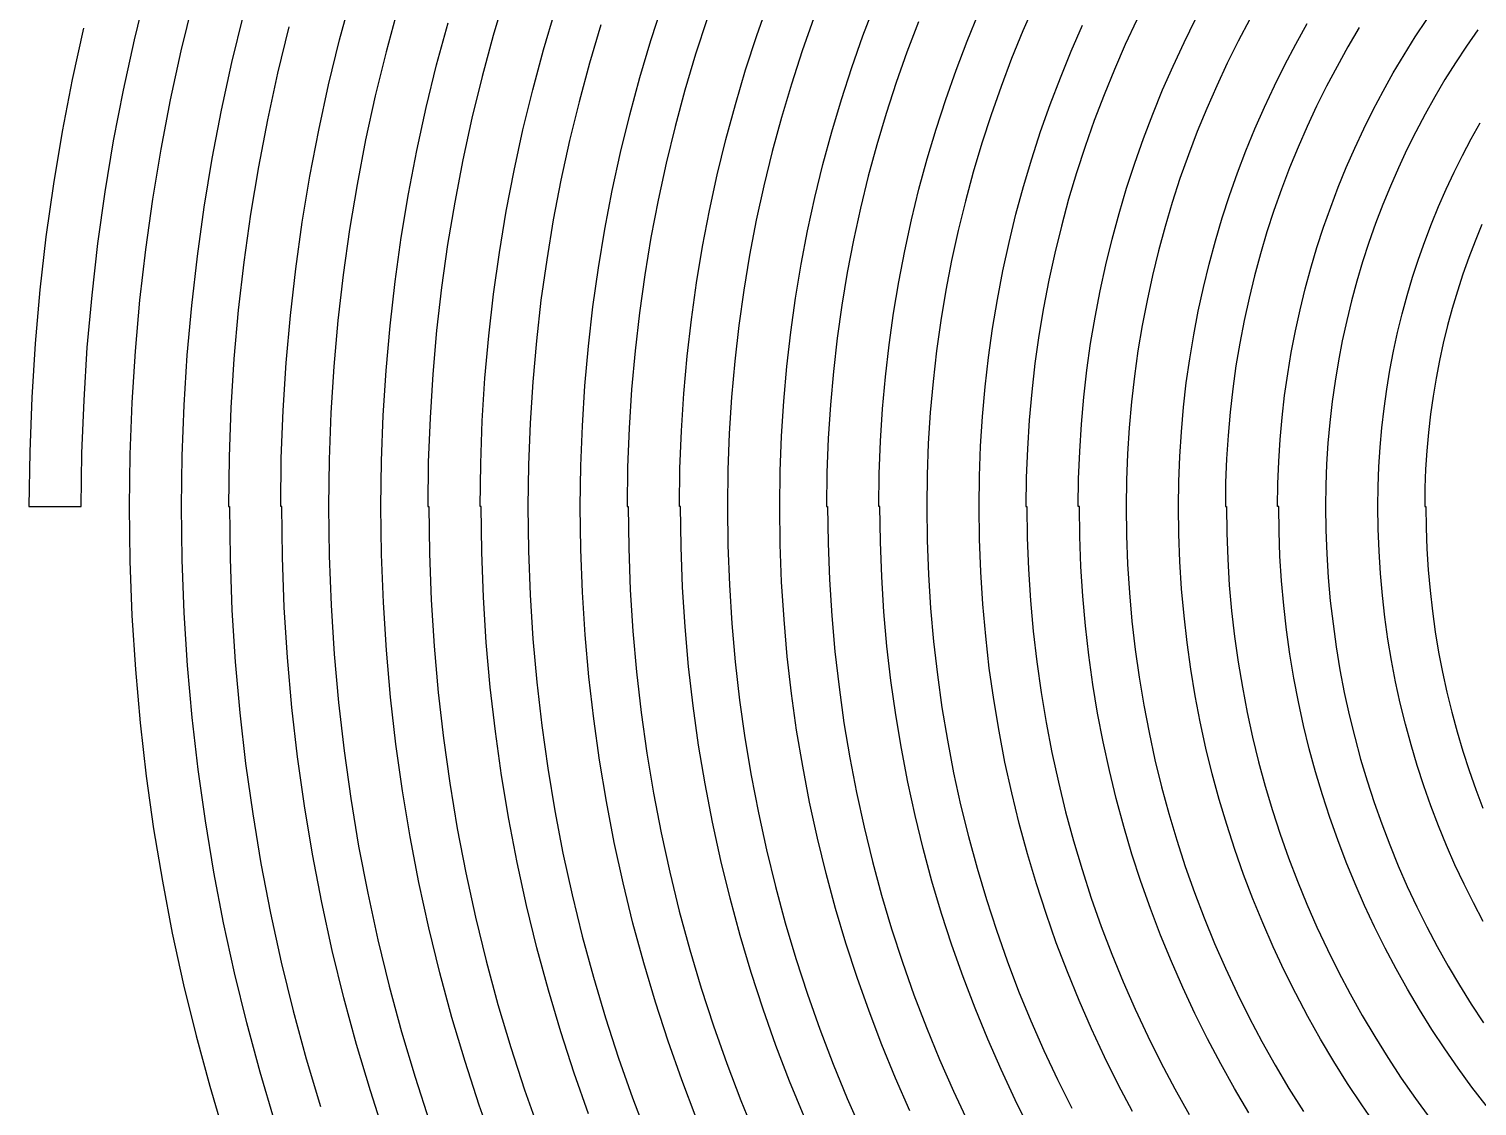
# Model space of a CAD drawing. Extents: x 0 to 82.9, y 0 to 81.
# Drawn here: x 0 to 27.66, y 29.05 to 49.62 of the extents above; entities that cross this region are included whole.
import ezdxf

# ---------------------------------------------------------------- set-up
doc = ezdxf.new("R2010")
doc.units = 0
doc.layers.get('0').update_dxf_attribs({"linetype": 'CONTINUOUS'})

msp = doc.modelspace()

# ---------------------------------------------------------------- linework, layer by layer
at = {"color": 0}
for p, q in [((2.01331, 49.4097), (2.24482, 50.3604)), ((3.1309, 50.1315), (2.90353, 49.203)), ((5.93383, 49.4097), (6.16398, 50.2599)), ((9.09782, 50.268), (8.86629, 49.4923)), ((11.8801, 49.4012), (12.1088, 50.1015)), ((13.903, 49.4951), (14.1318, 50.1428)), ((15.9301, 49.4852), (16.1575, 50.0821)), ((19.214, 50.1015), (18.9866, 49.5804)), ((3.8778, 48.9783), (4.09967, 49.8821)), ((7.04455, 50.0105), (6.8199, 49.1808)), ((9.82818, 49.2181), (10.0528, 49.9703)), ((12.955, 49.8147), (12.7345, 49.1352)), ((14.9903, 49.8285), (14.7684, 49.2016)), ((17.92, 49.3889), (18.1433, 49.936)), ((21.1625, 49.7939), (20.9407, 49.3226)), ((22.0638, 49.3614), (22.2843, 49.8052)), ((23.3192, 49.808), (23.0987, 49.3889)), ((26.4776, 49.4661), (26.6981, 49.8023)), ((1.03904, 49.6355), (0.82407, 48.6516)), ((4.96644, 49.6591), (4.75008, 48.7758)), ((7.78729, 48.9313), (8.0064, 49.736)), ((10.9251, 49.699), (10.7074, 48.9687)), ((16.9898, 49.7554), (16.7694, 49.1779)), ((18.9866, 49.5804), (18.7702, 49.0541)), ((19.9071, 49.1917), (20.1263, 49.6895)), ((24.1984, 49.331), (24.4174, 49.7223)), ((25.411, 49.6439), (25.1933, 49.2774)), ((27.6724, 49.6023), (27.4574, 49.2912)), ((1.80385, 48.4505), (2.01331, 49.4097)), ((5.72438, 48.551), (5.93383, 49.4097)), ((8.86629, 49.4923), (8.65406, 48.708)), ((11.6692, 48.6943), (11.8801, 49.4012)), ((13.6894, 48.8389), (13.903, 49.4951)), ((15.7165, 48.8816), (15.9301, 49.4852)), ((17.7092, 48.835), (17.92, 49.3889)), ((20.9407, 49.3226), (20.7326, 48.8446)), ((21.8529, 48.9109), (22.0638, 49.3614)), ((23.0987, 49.3889), (22.8878, 48.9645)), ((23.9889, 48.9342), (24.1984, 49.331)), ((25.1933, 49.2774), (24.9852, 48.9052)), ((26.2654, 49.1257), (26.4776, 49.4661)), ((27.4574, 49.2912), (27.248, 48.974)), ((2.90353, 49.203), (2.69958, 48.2671)), ((3.67937, 48.066), (3.8778, 48.9783)), ((6.8199, 49.1808), (6.61458, 48.3443)), ((9.62283, 48.4586), (9.82818, 49.2181)), ((10.7074, 48.9687), (10.5076, 48.23)), ((12.7345, 49.1352), (12.5305, 48.4505)), ((14.7684, 49.2016), (14.5631, 48.5676)), ((16.7694, 49.1779), (16.564, 48.5951)), ((18.7702, 49.0541), (18.5677, 48.5207)), ((19.7005, 48.6876), (19.9071, 49.1917)), ((22.8878, 48.9645), (22.6866, 48.5345)), ((26.0601, 48.7796), (26.2654, 49.1257)), ((27.248, 48.974), (27.0468, 48.653)), ((4.75008, 48.7758), (4.55581, 47.8854)), ((7.58885, 48.1182), (7.78729, 48.9313)), ((8.65406, 48.708), (8.45979, 47.9171)), ((11.4763, 47.9806), (11.6692, 48.6943)), ((13.4924, 48.176), (13.6894, 48.8389)), ((15.5181, 48.2713), (15.7165, 48.8816)), ((17.5107, 48.2741), (17.7092, 48.835)), ((19.5061, 48.1774), (19.7005, 48.6876)), ((20.7326, 48.8446), (20.5341, 48.3595)), ((21.6531, 48.4547), (21.8529, 48.9109)), ((23.7891, 48.5316), (23.9889, 48.9342)), ((24.9852, 48.9052), (24.7854, 48.5278)), ((25.8644, 48.4283), (26.0601, 48.7796)), ((0.82407, 48.6516), (0.6339, 47.6596)), ((1.61782, 47.4832), (1.80385, 48.4505)), ((5.53558, 47.6843), (5.72438, 48.551)), ((9.43543, 47.6913), (9.62283, 48.4586)), ((12.5305, 48.4505), (12.3431, 47.7573)), ((14.5631, 48.5676), (14.3716, 47.9266)), ((16.564, 48.5951), (16.3725, 48.0053)), ((18.5677, 48.5207), (18.3775, 47.982)), ((21.4643, 47.9929), (21.6531, 48.4547)), ((22.6866, 48.5345), (22.4951, 48.0991)), ((23.5975, 48.1238), (23.7891, 48.5316)), ((24.7854, 48.5278), (24.5952, 48.1446)), ((25.6756, 48.073), (25.8644, 48.4283)), ((27.0468, 48.653), (26.8538, 48.3249)), ((2.69958, 48.2671), (2.51768, 47.322)), ((6.61458, 48.3443), (6.42994, 47.4998)), ((10.5076, 48.23), (10.3256, 47.4857)), ((13.3105, 47.5079), (13.4924, 48.176)), ((15.3334, 47.6539), (15.5181, 48.2713)), ((17.3261, 47.7075), (17.5107, 48.2741)), ((19.3242, 47.661), (19.5061, 48.1774)), ((20.5341, 48.3595), (20.3467, 47.8702)), ((24.5952, 48.1446), (24.4133, 47.7559)), ((26.8538, 48.3249), (26.6678, 47.9929)), ((3.50159, 47.1456), (3.67937, 48.066)), ((4.55581, 47.8854), (4.38217, 46.9868)), ((7.40971, 47.2983), (7.58885, 48.1182)), ((8.45979, 47.9171), (8.28615, 47.1191)), ((11.2999, 47.2599), (11.4763, 47.9806)), ((14.3716, 47.9266), (14.1966, 47.2793)), ((16.3725, 48.0053), (16.1947, 47.4087)), ((18.3775, 47.982), (18.1997, 47.4363)), ((20.3467, 47.8702), (20.1717, 47.3742)), ((21.2865, 47.5259), (21.4643, 47.9929)), ((22.4951, 48.0991), (22.3146, 47.6582)), ((23.417, 47.7104), (23.5975, 48.1238)), ((25.4964, 47.7118), (25.6756, 48.073)), ((26.6678, 47.9929), (26.49, 47.6567)), ((0.6339, 47.6596), (0.46715, 46.6591)), ((5.36744, 46.8094), (5.53558, 47.6843)), ((9.26592, 46.9166), (9.43543, 47.6913)), ((12.3431, 47.7573), (12.1722, 47.0588)), ((15.1639, 47.0295), (15.3334, 47.6539)), ((17.1566, 47.1357), (17.3261, 47.7075)), ((19.1547, 47.1399), (19.3242, 47.661)), ((22.3146, 47.6582), (22.1451, 47.213)), ((23.2461, 47.293), (23.417, 47.7104)), ((24.4133, 47.7559), (24.2411, 47.3632)), ((25.3242, 47.3452), (25.4964, 47.7118)), ((26.49, 47.6567), (26.3192, 47.3149)), ((27.547, 47.5174), (27.7206, 47.8289)), ((1.45521, 46.5074), (1.61782, 47.4832)), ((2.51768, 47.322), (2.3592, 46.3684)), ((6.42994, 47.4998), (6.26731, 46.6478)), ((7.25124, 46.4714), (7.40971, 47.2983)), ((10.3256, 47.4857), (10.1617, 46.7335)), ((13.1451, 46.8327), (13.3105, 47.5079)), ((16.1947, 47.4087), (16.0307, 46.8066)), ((18.1997, 47.4363), (18.0358, 46.8849)), ((20.1717, 47.3742), (20.0091, 46.8739)), ((21.1198, 47.0546), (21.2865, 47.5259)), ((24.2411, 47.3632), (24.0785, 46.965)), ((25.1616, 46.9731), (25.3242, 47.3452)), ((26.3192, 47.3149), (26.1579, 46.9692)), ((27.3802, 47.202), (27.547, 47.5174)), ((3.34725, 46.2167), (3.50159, 47.1456)), ((8.28615, 47.1191), (8.13181, 46.313)), ((11.1414, 46.5321), (11.2999, 47.2599)), ((12.1722, 47.0588), (12.0179, 46.3518)), ((14.1966, 47.2793), (14.0367, 46.6259)), ((15.011, 46.3998), (15.1639, 47.0295)), ((16.9995, 46.5571), (17.1566, 47.1357)), ((18.9976, 46.6122), (19.1547, 47.1399)), ((20.9641, 46.5762), (21.1198, 47.0546)), ((22.1451, 47.213), (21.9852, 46.761)), ((23.0835, 46.8683), (23.2461, 47.293)), ((27.2204, 46.8824), (27.3802, 47.202)), ((4.38217, 46.9868), (4.23196, 46.0802)), ((5.22002, 45.9285), (5.36744, 46.8094)), ((9.11571, 46.1366), (9.26592, 46.9166)), ((12.9977, 46.1504), (13.1451, 46.8327)), ((16.0307, 46.8066), (15.8819, 46.1987)), ((18.0358, 46.8849), (17.8856, 46.3296)), ((20.0091, 46.8739), (19.8589, 46.367)), ((21.9852, 46.761), (21.8378, 46.3049)), ((22.9333, 46.4414), (23.0835, 46.8683)), ((24.0785, 46.965), (23.9241, 46.561)), ((25.0086, 46.5984), (25.1616, 46.9731)), ((26.1579, 46.9692), (26.0049, 46.6178)), ((27.0688, 46.5586), (27.2204, 46.8824)), ((0.46715, 46.6591), (0.32522, 45.6501)), ((1.31741, 45.5235), (1.45521, 46.5074)), ((6.26731, 46.6478), (6.12401, 45.7895)), ((7.11207, 45.6364), (7.25124, 46.4714)), ((10.1617, 46.7335), (10.0156, 45.974)), ((10.9995, 45.7976), (11.1414, 46.5321)), ((14.0367, 46.6259), (13.892, 45.9673)), ((16.8561, 45.9726), (16.9995, 46.5571)), ((18.8529, 46.0788), (18.9976, 46.6122)), ((20.8208, 46.0939), (20.9641, 46.5762)), ((23.9241, 46.561), (23.7808, 46.1546)), ((24.864, 46.2181), (25.0086, 46.5984)), ((26.0049, 46.6178), (25.8589, 46.2636)), ((26.9255, 46.2305), (27.0688, 46.5586)), ((2.3592, 46.3684), (2.22415, 45.4078)), ((3.21634, 45.2808), (3.34725, 46.2167)), ((8.13181, 46.313), (7.99677, 45.5013)), ((12.0179, 46.3518), (11.8801, 45.6392)), ((14.8718, 45.7659), (15.011, 46.3998)), ((15.8819, 46.1987), (15.7482, 45.5856)), ((17.8856, 46.3296), (17.7478, 45.7673)), ((19.8589, 46.367), (19.7197, 45.8555)), ((21.8378, 46.3049), (21.7, 45.8445)), ((22.7914, 46.0086), (22.9333, 46.4414)), ((24.7275, 45.8336), (24.864, 46.2181)), ((25.8589, 46.2636), (25.7225, 45.9038)), ((26.7891, 45.8971), (26.9255, 46.2305)), ((4.23196, 46.0802), (4.10379, 45.1665)), ((5.09598, 45.0398), (5.22002, 45.9285)), ((8.98483, 45.3485), (9.11571, 46.1366)), ((10.0156, 45.974), (9.88878, 45.2092)), ((12.8654, 45.4628), (12.9977, 46.1504)), ((13.892, 45.9673), (13.7652, 45.3016)), ((16.728, 45.3842), (16.8561, 45.9726)), ((18.722, 45.5415), (18.8529, 46.0788)), ((20.6885, 45.6061), (20.8208, 46.0939)), ((22.6618, 45.5704), (22.7914, 46.0086)), ((23.7808, 46.1546), (23.6471, 45.7426)), ((0.32522, 45.6501), (0.20946, 44.6345)), ((6.12401, 45.7895), (6.00273, 44.9227)), ((10.8768, 45.0578), (10.9995, 45.7976)), ((11.8801, 45.6392), (11.7615, 44.9213)), ((14.7491, 45.1238), (14.8718, 45.7659)), ((17.7478, 45.7673), (17.6237, 45.1997)), ((19.7197, 45.8555), (19.593, 45.3401)), ((21.7, 45.8445), (21.5732, 45.3789)), ((23.6471, 45.7426), (23.5217, 45.3249)), ((24.6007, 45.4448), (24.7275, 45.8336)), ((25.7225, 45.9038), (25.5943, 45.5415)), ((26.6609, 45.5605), (26.7891, 45.8971)), ((27.7496, 45.8819), (27.6214, 45.569)), ((1.2044, 44.5326), (1.31741, 45.5235)), ((2.22415, 45.4078), (2.11391, 44.4391)), ((6.99491, 44.7957), (7.11207, 45.6364)), ((7.99677, 45.5013), (7.8824, 44.6814)), ((12.7496, 44.7696), (12.8654, 45.4628)), ((15.7482, 45.5856), (15.6297, 44.9668)), ((16.6136, 44.7904), (16.728, 45.3842)), ((18.6035, 44.9986), (18.722, 45.5415)), ((20.5672, 45.1143), (20.6885, 45.6061)), ((21.5732, 45.3789), (21.4588, 44.909)), ((22.5419, 45.128), (22.6618, 45.5704)), ((24.4836, 45.0522), (24.6007, 45.4448)), ((25.5943, 45.5415), (25.4744, 45.1735)), ((26.541, 45.2205), (26.6609, 45.5605)), ((27.6214, 45.569), (27.5015, 45.2533)), ((3.10885, 44.3371), (3.21634, 45.2808)), ((4.10379, 45.1665), (3.99905, 44.2461)), ((8.87317, 44.5548), (8.98483, 45.3485)), ((9.88878, 45.2092), (9.77995, 44.4391)), ((13.7652, 45.3016), (13.6536, 44.6306)), ((14.6417, 44.4775), (14.7491, 45.1238)), ((17.6237, 45.1997), (17.5135, 44.6278)), ((19.593, 45.3401), (19.48, 44.8194)), ((20.4597, 44.6183), (20.5672, 45.1143)), ((22.4331, 44.6814), (22.5419, 45.128)), ((23.5217, 45.3249), (23.4074, 44.9047)), ((25.4744, 45.1735), (25.3642, 44.8014)), ((26.4294, 44.8772), (26.541, 45.2205)), ((27.5015, 45.2533), (27.3885, 44.9337)), ((4.99262, 44.1441), (5.09598, 45.0398)), ((6.00273, 44.9227), (5.90215, 44.0503)), ((10.7721, 44.3107), (10.8768, 45.0578)), ((11.7615, 44.9213), (11.6596, 44.1978)), ((15.6297, 44.9668), (15.5263, 44.3424)), ((18.4974, 44.4514), (18.6035, 44.9986)), ((19.48, 44.8194), (19.378, 44.293)), ((21.4588, 44.909), (21.3555, 44.4334)), ((23.4074, 44.9047), (23.304, 44.4803)), ((24.3761, 44.6553), (24.4836, 45.0522)), ((26.3247, 44.5287), (26.4294, 44.8772)), ((27.3885, 44.9337), (27.2838, 44.6098)), ((0.20946, 44.6345), (0.11851, 43.6107)), ((1.11483, 43.5349), (1.2044, 44.5326)), ((6.89709, 43.9484), (6.99491, 44.7957)), ((7.8824, 44.6814), (7.78729, 43.8573)), ((8.78223, 43.7554), (8.87317, 44.5548)), ((12.6518, 44.0711), (12.7496, 44.7696)), ((13.6536, 44.6306), (13.5585, 43.954)), ((16.5144, 44.1911), (16.6136, 44.7904)), ((17.5135, 44.6278), (17.4184, 44.0517)), ((20.3633, 44.1166), (20.4597, 44.6183)), ((22.3339, 44.2323), (22.4331, 44.6814)), ((24.2783, 44.2556), (24.3761, 44.6553)), ((25.3642, 44.8014), (25.2622, 44.4281)), ((27.2838, 44.6098), (27.1859, 44.2831)), ((2.11391, 44.4391), (2.02709, 43.4647)), ((3.02341, 43.3874), (3.10885, 44.3371)), ((9.77995, 44.4391), (9.69176, 43.6619)), ((10.6853, 43.5599), (10.7721, 44.3107)), ((14.5493, 43.827), (14.6417, 44.4775)), ((15.5263, 44.3424), (15.4382, 43.7127)), ((18.4065, 43.899), (18.4974, 44.4514)), ((19.378, 44.293), (19.2912, 43.7638)), ((21.3555, 44.4334), (21.2631, 43.9554)), ((23.304, 44.4803), (23.2103, 44.0517)), ((24.1901, 43.8506), (24.2783, 44.2556)), ((25.2622, 44.4281), (25.1699, 44.0489)), ((26.2296, 44.1784), (26.3247, 44.5287)), ((27.1859, 44.2831), (27.0964, 43.954)), ((3.99905, 44.2461), (3.91502, 43.3186)), ((4.91271, 43.2414), (4.99262, 44.1441)), ((5.90215, 44.0503), (5.82496, 43.1712)), ((11.6596, 44.1978), (11.5769, 43.4689)), ((12.5705, 43.367), (12.6518, 44.0711)), ((16.429, 43.586), (16.5144, 44.1911)), ((17.4184, 44.0517), (17.3371, 43.4703)), ((20.2792, 43.6107), (20.3633, 44.1166)), ((22.247, 43.7776), (22.3339, 44.2323)), ((23.2103, 44.0517), (23.1276, 43.6203)), ((25.1699, 44.0489), (25.0858, 43.6658)), ((26.1428, 43.8231), (26.2296, 44.1784)), ((6.82128, 43.0939), (6.89709, 43.9484)), ((7.78729, 43.8573), (7.71289, 43.0265)), ((8.71058, 42.9493), (8.78223, 43.7554)), ((13.5585, 43.954), (13.48, 43.2731)), ((14.4749, 43.1698), (14.5493, 43.827)), ((15.4382, 43.7127), (15.3651, 43.0788)), ((18.3279, 43.3419), (18.4065, 43.899)), ((19.2912, 43.7638), (19.2154, 43.229)), ((21.2631, 43.9554), (21.1832, 43.4717)), ((22.1713, 43.3201), (22.247, 43.7776)), ((24.1116, 43.4428), (24.1901, 43.8506)), ((26.0656, 43.4661), (26.1428, 43.8231)), ((27.0964, 43.954), (27.0151, 43.6203)), ((0.11851, 43.6107), (0.05237, 42.5813)), ((1.05144, 42.5291), (1.11483, 43.5349)), ((2.02709, 43.4647), (1.96508, 42.4822)), ((9.69176, 43.6619), (9.62145, 42.8791)), ((10.6178, 42.8018), (10.6853, 43.5599)), ((11.5769, 43.4689), (11.5108, 42.7344)), ((16.3601, 42.9768), (16.429, 43.586)), ((17.3371, 43.4703), (17.2696, 42.8844)), ((20.2075, 43.1024), (20.2792, 43.6107)), ((21.1832, 43.4717), (21.1143, 42.9853)), ((23.1276, 43.6203), (23.0546, 43.1835)), ((24.044, 43.0318), (24.1116, 43.4428)), ((25.0858, 43.6658), (25.0114, 43.2816)), ((25.9967, 43.1052), (26.0656, 43.4661)), ((27.0151, 43.6203), (26.942, 43.2855)), ((2.96278, 42.4311), (3.02341, 43.3874)), ((3.91502, 43.3186), (3.85576, 42.3855)), ((4.85482, 42.3333), (4.91271, 43.2414)), ((5.82496, 43.1712), (5.76848, 42.2864)), ((12.5071, 42.6572), (12.5705, 43.367)), ((13.48, 43.2731), (13.4193, 42.587)), ((14.4157, 42.5097), (14.4749, 43.1698)), ((18.2645, 42.7824), (18.3279, 43.3419)), ((19.2154, 43.229), (19.1534, 42.6903)), ((22.1065, 42.8583), (22.1713, 43.3201)), ((23.0546, 43.1835), (22.994, 42.744)), ((25.0114, 43.2816), (24.948, 42.8928)), ((26.942, 43.2855), (26.8759, 42.9465)), ((6.76617, 42.2356), (6.82128, 43.0939)), ((7.71289, 43.0265), (7.6605, 42.1901)), ((8.65822, 42.1375), (8.71058, 42.9493)), ((9.62145, 42.8791), (9.57185, 42.0906)), ((15.3651, 43.0788), (15.3086, 42.4409)), ((16.305, 42.3637), (16.3601, 42.9768)), ((17.2696, 42.8844), (17.2158, 42.2935)), ((20.1483, 42.5884), (20.2075, 43.1024)), ((21.1143, 42.9853), (21.0592, 42.4946)), ((23.9848, 42.6173), (24.044, 43.0318)), ((24.948, 42.8928), (24.8915, 42.5016)), ((25.936, 42.7411), (25.9967, 43.1052)), ((26.8759, 42.9465), (26.8194, 42.605)), ((10.5709, 42.0398), (10.6178, 42.8018)), ((11.5108, 42.7344), (11.4639, 41.9943)), ((12.4616, 41.9421), (12.5071, 42.6572)), ((18.2135, 42.2176), (18.2645, 42.7824)), ((19.1534, 42.6903), (19.1051, 42.1488)), ((22.0527, 42.3926), (22.1065, 42.8583)), ((22.994, 42.744), (22.943, 42.3016)), ((23.9379, 42.1996), (23.9848, 42.6173)), ((25.8837, 42.3732), (25.936, 42.7411)), ((26.8194, 42.605), (26.7711, 42.2603)), ((0.05237, 42.5813), (0.01378, 41.5438)), ((1.01286, 41.5177), (1.05144, 42.5291)), ((1.96508, 42.4822), (1.9265, 41.4941)), ((2.92558, 41.468), (2.96278, 42.4311)), ((3.85576, 42.3855), (3.82129, 41.4457)), ((4.82039, 41.4196), (4.85482, 42.3333)), ((13.4193, 42.587), (13.3753, 41.8952)), ((14.3729, 41.844), (14.4157, 42.5097)), ((15.3086, 42.4409), (15.2673, 41.7971)), ((16.265, 41.7463), (16.305, 42.3637)), ((20.1028, 42.0716), (20.1483, 42.5884)), ((21.0592, 42.4946), (21.0151, 42.0014)), ((22.0114, 41.9241), (22.0527, 42.3926)), ((24.8915, 42.5016), (24.8474, 42.1058)), ((25.8423, 42.0038), (25.8837, 42.3732)), ((5.76848, 42.2864), (5.73401, 41.3964)), ((6.73308, 41.3702), (6.76617, 42.2356)), ((7.6605, 42.1901), (7.62744, 41.3466)), ((8.62789, 41.3219), (8.65822, 42.1375)), ((9.57185, 42.0906), (9.54155, 41.2969)), ((17.2158, 42.2935), (17.1786, 41.6994)), ((18.1777, 41.6486), (18.2135, 42.2176)), ((19.1051, 42.1488), (19.0707, 41.6031)), ((20.0697, 41.5505), (20.1028, 42.0716)), ((22.943, 42.3016), (22.903, 41.8553)), ((23.9007, 41.7795), (23.9379, 42.1996)), ((24.8474, 42.1058), (24.8116, 41.7089)), ((26.7711, 42.2603), (26.7312, 41.9132)), ((10.5406, 41.2722), (10.5709, 42.0398)), ((11.4639, 41.9943), (11.435, 41.2489)), ((12.434, 41.2238), (12.4616, 41.9421)), ((13.3753, 41.8952), (13.349, 41.1992)), ((14.3481, 41.1745), (14.3729, 41.844)), ((15.2673, 41.7971), (15.2425, 41.1508)), ((21.0151, 42.0014), (20.982, 41.5036)), ((21.9811, 41.4528), (22.0114, 41.9241)), ((22.903, 41.8553), (22.8755, 41.4059)), ((23.8731, 41.3551), (23.9007, 41.7795)), ((25.8093, 41.632), (25.8423, 42.0038)), ((26.7312, 41.9132), (26.7009, 41.5629)), ((0.01378, 41.5438), (0, 40.5007)), ((0.99908, 40.5007), (1.01286, 41.5177)), ((1.9265, 41.4941), (1.91409, 40.5007)), ((16.2416, 41.1247), (16.265, 41.7463)), ((17.1786, 41.6994), (17.1566, 41.1014)), ((18.1556, 41.0753), (18.1777, 41.6486)), ((19.0707, 41.6031), (19.05, 41.0531)), ((20.0491, 41.027), (20.0697, 41.5505)), ((20.982, 41.5036), (20.9641, 41.0034)), ((24.8116, 41.7089), (24.7868, 41.3082)), ((25.7845, 41.257), (25.8093, 41.632)), ((26.7009, 41.5629), (26.6774, 41.2101)), ((2.91455, 40.5007), (2.92558, 41.468)), ((3.82129, 41.4457), (3.80891, 40.5007)), ((4.80797, 40.5007), (4.82039, 41.4196)), ((5.73401, 41.3964), (5.72301, 40.5007)), ((6.72208, 40.5007), (6.73308, 41.3702)), ((7.62744, 41.3466), (7.61781, 40.5007)), ((8.61688, 40.5007), (8.62789, 41.3219)), ((9.54155, 41.2969), (9.53188, 40.5007)), ((10.531, 40.5007), (10.5406, 41.2722)), ((11.435, 41.2489), (11.4253, 40.5007)), ((12.4258, 40.5007), (12.434, 41.2238)), ((21.9632, 40.9773), (21.9811, 41.4528)), ((22.8755, 41.4059), (22.8575, 40.9554)), ((23.8566, 40.9293), (23.8731, 41.3551)), ((24.7868, 41.3082), (24.7716, 40.9056)), ((25.7707, 40.8795), (25.7845, 41.257)), ((13.349, 41.1992), (13.3394, 40.5007)), ((14.3399, 40.5007), (14.3481, 41.1745)), ((15.2425, 41.1508), (15.2342, 40.5007)), ((16.2347, 40.5007), (16.2416, 41.1247)), ((17.1566, 41.1014), (17.1483, 40.5007)), ((18.1488, 40.5007), (18.1556, 41.0753)), ((19.05, 41.0531), (19.0431, 40.5007)), ((20.0436, 40.5007), (20.0491, 41.027)), ((20.9641, 41.0034), (20.9572, 40.5007)), ((21.9563, 40.5007), (21.9632, 40.9773)), ((22.8575, 40.9554), (22.852, 40.5007)), ((26.6774, 41.2101), (26.665, 40.8559)), ((23.8511, 40.5007), (23.8566, 40.9293)), ((24.7716, 40.9056), (24.7661, 40.5007)), ((25.7652, 40.5007), (25.7707, 40.8795)), ((26.665, 40.8559), (26.6609, 40.5007)), ((0, 40.5007), (0.99908, 40.5007)), ((1.91409, 40.5007), (1.9265, 39.4561)), ((2.92695, 39.4822), (2.91455, 40.5007)), ((2.91455, 40.5007), (2.91455, 40.5007)), ((3.80891, 40.5007), (3.8282, 40.5007)), ((3.8282, 40.5007), (3.84059, 39.5055)), ((4.82865, 40.5007), (4.80797, 40.5007)), ((4.84106, 39.5319), (4.82865, 40.5007)), ((5.72301, 40.5007), (5.73539, 39.5538)), ((6.73446, 39.5799), (6.72208, 40.5007)), ((6.72208, 40.5007), (6.72208, 40.5007)), ((6.72208, 40.5007), (6.72208, 40.5007)), ((6.72208, 40.5007), (6.72208, 40.5007)), ((6.72208, 40.5007), (6.72208, 40.5007)), ((6.72208, 40.5007), (6.72208, 40.5007)), ((6.72208, 40.5007), (6.72208, 40.5007)), ((6.72208, 40.5007), (6.72208, 40.5007)), ((6.72208, 40.5007), (6.72208, 40.5007)), ((6.72208, 40.5007), (6.72208, 40.5007)), ((6.72208, 40.5007), (6.72208, 40.5007)), ((6.72208, 40.5007), (6.72208, 40.5007)), ((6.72208, 40.5007), (6.72208, 40.5007)), ((6.72208, 40.5007), (6.72208, 40.5007)), ((6.72208, 40.5007), (6.72208, 40.5007)), ((6.72208, 40.5007), (6.72208, 40.5007)), ((6.72208, 40.5007), (6.72208, 40.5007)), ((6.72208, 40.5007), (6.72208, 40.5007)), ((6.72208, 40.5007), (6.72208, 40.5007)), ((6.72208, 40.5007), (6.72208, 40.5007)), ((6.72208, 40.5007), (6.72208, 40.5007)), ((6.72208, 40.5007), (6.72208, 40.5007)), ((6.72208, 40.5007), (6.72208, 40.5007)), ((6.72208, 40.5007), (6.72208, 40.5007)), ((6.72208, 40.5007), (6.72208, 40.5007)), ((6.72208, 40.5007), (6.72208, 40.5007)), ((6.72208, 40.5007), (6.72208, 40.5007)), ((6.72208, 40.5007), (6.72208, 40.5007)), ((6.72208, 40.5007), (6.72208, 40.5007)), ((6.72208, 40.5007), (6.72208, 40.5007)), ((6.72208, 40.5007), (6.72208, 40.5007)), ((6.72208, 40.5007), (6.72208, 40.5007)), ((6.72208, 40.5007), (6.72208, 40.5007)), ((6.72208, 40.5007), (6.72208, 40.5007)), ((6.72208, 40.5007), (6.72208, 40.5007)), ((6.72208, 40.5007), (6.72208, 40.5007)), ((6.72208, 40.5007), (6.72208, 40.5007)), ((6.72208, 40.5007), (6.72208, 40.5007)), ((6.72208, 40.5007), (6.72208, 40.5007)), ((6.72208, 40.5007), (6.72208, 40.5007)), ((6.72208, 40.5007), (6.72208, 40.5007)), ((6.72208, 40.5007), (6.72208, 40.5007)), ((6.72208, 40.5007), (6.72208, 40.5007)), ((6.72208, 40.5007), (6.72208, 40.5007)), ((6.72208, 40.5007), (6.72208, 40.5007)), ((6.72208, 40.5007), (6.72208, 40.5007)), ((6.72208, 40.5007), (6.72208, 40.5007)), ((6.72208, 40.5007), (6.72208, 40.5007)), ((6.72208, 40.5007), (6.72208, 40.5007)), ((6.72208, 40.5007), (6.72208, 40.5007)), ((6.72208, 40.5007), (6.72208, 40.5007)), ((6.72208, 40.5007), (6.72208, 40.5007)), ((6.72208, 40.5007), (6.72208, 40.5007)), ((6.72208, 40.5007), (6.72208, 40.5007)), ((6.72208, 40.5007), (6.72208, 40.5007)), ((6.72208, 40.5007), (6.72208, 40.5007)), ((6.72208, 40.5007), (6.72208, 40.5007)), ((6.72208, 40.5007), (6.72208, 40.5007)), ((6.72208, 40.5007), (6.72208, 40.5007)), ((6.72208, 40.5007), (6.72208, 40.5007)), ((6.72208, 40.5007), (6.72208, 40.5007)), ((6.72208, 40.5007), (6.72208, 40.5007)), ((6.72208, 40.5007), (6.72208, 40.5007)), ((6.72208, 40.5007), (6.72208, 40.5007)), ((6.72208, 40.5007), (6.72208, 40.5007)), ((7.61781, 40.5007), (7.63707, 40.5007)), ((7.63707, 40.5007), (7.64812, 39.6035)), ((8.63618, 40.5007), (8.61688, 40.5007)), ((8.64856, 39.6296), (8.63618, 40.5007)), ((9.53188, 40.5007), (9.54155, 39.6515)), ((10.542, 39.678), (10.531, 40.5007)), ((10.531, 40.5007), (10.531, 40.5007)), ((11.4253, 40.5007), (11.446, 40.5007)), ((11.446, 40.5007), (11.4556, 39.7013)), ((12.445, 40.5007), (12.4258, 40.5007)), ((12.4547, 39.7274), (12.445, 40.5007)), ((13.3394, 40.5007), (13.349, 39.751)), ((14.3495, 39.7757), (14.3399, 40.5007)), ((14.3399, 40.5007), (14.3399, 40.5007)), ((14.3399, 40.5007), (14.3399, 40.5007)), ((14.3399, 40.5007), (14.3399, 40.5007)), ((14.3399, 40.5007), (14.3399, 40.5007)), ((14.3399, 40.5007), (14.3399, 40.5007)), ((14.3399, 40.5007), (14.3399, 40.5007)), ((14.3399, 40.5007), (14.3399, 40.5007)), ((14.3399, 40.5007), (14.3399, 40.5007)), ((14.3399, 40.5007), (14.3399, 40.5007)), ((14.3399, 40.5007), (14.3399, 40.5007)), ((14.3399, 40.5007), (14.3399, 40.5007)), ((14.3399, 40.5007), (14.3399, 40.5007)), ((14.3399, 40.5007), (14.3399, 40.5007)), ((14.3399, 40.5007), (14.3399, 40.5007)), ((14.3399, 40.5007), (14.3399, 40.5007)), ((14.3399, 40.5007), (14.3399, 40.5007)), ((14.3399, 40.5007), (14.3399, 40.5007)), ((14.3399, 40.5007), (14.3399, 40.5007)), ((14.3399, 40.5007), (14.3399, 40.5007)), ((14.3399, 40.5007), (14.3399, 40.5007)), ((14.3399, 40.5007), (14.3399, 40.5007)), ((14.3399, 40.5007), (14.3399, 40.5007)), ((14.3399, 40.5007), (14.3399, 40.5007)), ((14.3399, 40.5007), (14.3399, 40.5007)), ((14.3399, 40.5007), (14.3399, 40.5007)), ((14.3399, 40.5007), (14.3399, 40.5007)), ((14.3399, 40.5007), (14.3399, 40.5007)), ((14.3399, 40.5007), (14.3399, 40.5007)), ((14.3399, 40.5007), (14.3399, 40.5007)), ((14.3399, 40.5007), (14.3399, 40.5007)), ((14.3399, 40.5007), (14.3399, 40.5007)), ((14.3399, 40.5007), (14.3399, 40.5007)), ((14.3399, 40.5007), (14.3399, 40.5007)), ((14.3399, 40.5007), (14.3399, 40.5007)), ((14.3399, 40.5007), (14.3399, 40.5007)), ((14.3399, 40.5007), (14.3399, 40.5007)), ((14.3399, 40.5007), (14.3399, 40.5007)), ((14.3399, 40.5007), (14.3399, 40.5007)), ((14.3399, 40.5007), (14.3399, 40.5007)), ((14.3399, 40.5007), (14.3399, 40.5007)), ((14.3399, 40.5007), (14.3399, 40.5007)), ((14.3399, 40.5007), (14.3399, 40.5007)), ((14.3399, 40.5007), (14.3399, 40.5007)), ((14.3399, 40.5007), (14.3399, 40.5007)), ((14.3399, 40.5007), (14.3399, 40.5007)), ((14.3399, 40.5007), (14.3399, 40.5007)), ((14.3399, 40.5007), (14.3399, 40.5007)), ((14.3399, 40.5007), (14.3399, 40.5007)), ((14.3399, 40.5007), (14.3399, 40.5007)), ((14.3399, 40.5007), (14.3399, 40.5007)), ((14.3399, 40.5007), (14.3399, 40.5007)), ((14.3399, 40.5007), (14.3399, 40.5007)), ((14.3399, 40.5007), (14.3399, 40.5007)), ((14.3399, 40.5007), (14.3399, 40.5007)), ((14.3399, 40.5007), (14.3399, 40.5007)), ((14.3399, 40.5007), (14.3399, 40.5007)), ((14.3399, 40.5007), (14.3399, 40.5007)), ((14.3399, 40.5007), (14.3399, 40.5007)), ((14.3399, 40.5007), (14.3399, 40.5007)), ((14.3399, 40.5007), (14.3399, 40.5007)), ((14.3399, 40.5007), (14.3399, 40.5007)), ((14.3399, 40.5007), (14.3399, 40.5007)), ((14.3399, 40.5007), (14.3399, 40.5007)), ((14.3399, 40.5007), (14.3399, 40.5007)), ((15.2342, 40.5007), (15.2535, 40.5007)), ((15.2535, 40.5007), (15.2631, 39.799)), ((16.254, 40.5007), (16.2347, 40.5007)), ((16.2622, 39.8254), (16.254, 40.5007)), ((17.1483, 40.5007), (17.1566, 39.8487)), ((18.157, 39.8748), (18.1488, 40.5007)), ((18.1488, 40.5007), (18.1488, 40.5007)), ((19.0431, 40.5007), (19.0624, 40.5007)), ((19.0624, 40.5007), (19.0693, 39.8985)), ((20.0629, 40.5007), (20.0436, 40.5007)), ((20.0697, 39.9246), (20.0629, 40.5007)), ((20.9572, 40.5007), (20.9641, 39.9464)), ((21.9577, 40.5007), (21.9563, 40.5007)), ((21.9645, 39.9729), (21.9577, 40.5007)), ((22.852, 40.5007), (22.8713, 40.5007)), ((22.8713, 40.5007), (22.8782, 39.9962)), ((23.8718, 40.5007), (23.8511, 40.5007)), ((23.8773, 40.0223), (23.8718, 40.5007)), ((24.7661, 40.5007), (24.7716, 40.0459)), ((25.7707, 40.0706), (25.7652, 40.5007)), ((25.7652, 40.5007), (25.7652, 40.5007)), ((25.7652, 40.5007), (25.7652, 40.5007)), ((25.7652, 40.5007), (25.7652, 40.5007)), ((25.7652, 40.5007), (25.7652, 40.5007)), ((25.7652, 40.5007), (25.7652, 40.5007)), ((25.7652, 40.5007), (25.7652, 40.5007)), ((25.7652, 40.5007), (25.7652, 40.5007)), ((25.7652, 40.5007), (25.7652, 40.5007)), ((25.7652, 40.5007), (25.7652, 40.5007)), ((25.7652, 40.5007), (25.7652, 40.5007)), ((25.7652, 40.5007), (25.7652, 40.5007)), ((25.7652, 40.5007), (25.7652, 40.5007)), ((25.7652, 40.5007), (25.7652, 40.5007)), ((25.7652, 40.5007), (25.7652, 40.5007)), ((25.7652, 40.5007), (25.7652, 40.5007)), ((25.7652, 40.5007), (25.7652, 40.5007)), ((25.7652, 40.5007), (25.7652, 40.5007)), ((25.7652, 40.5007), (25.7652, 40.5007)), ((25.7652, 40.5007), (25.7652, 40.5007)), ((25.7652, 40.5007), (25.7652, 40.5007)), ((25.7652, 40.5007), (25.7652, 40.5007)), ((25.7652, 40.5007), (25.7652, 40.5007)), ((25.7652, 40.5007), (25.7652, 40.5007)), ((25.7652, 40.5007), (25.7652, 40.5007)), ((25.7652, 40.5007), (25.7652, 40.5007)), ((25.7652, 40.5007), (25.7652, 40.5007)), ((25.7652, 40.5007), (25.7652, 40.5007)), ((25.7652, 40.5007), (25.7652, 40.5007)), ((25.7652, 40.5007), (25.7652, 40.5007)), ((25.7652, 40.5007), (25.7652, 40.5007)), ((25.7652, 40.5007), (25.7652, 40.5007)), ((25.7652, 40.5007), (25.7652, 40.5007)), ((25.7652, 40.5007), (25.7652, 40.5007)), ((25.7652, 40.5007), (25.7652, 40.5007)), ((25.7652, 40.5007), (25.7652, 40.5007)), ((25.7652, 40.5007), (25.7652, 40.5007)), ((25.7652, 40.5007), (25.7652, 40.5007)), ((25.7652, 40.5007), (25.7652, 40.5007)), ((25.7652, 40.5007), (25.7652, 40.5007)), ((25.7652, 40.5007), (25.7652, 40.5007)), ((25.7652, 40.5007), (25.7652, 40.5007)), ((25.7652, 40.5007), (25.7652, 40.5007)), ((25.7652, 40.5007), (25.7652, 40.5007)), ((25.7652, 40.5007), (25.7652, 40.5007)), ((25.7652, 40.5007), (25.7652, 40.5007)), ((25.7652, 40.5007), (25.7652, 40.5007)), ((25.7652, 40.5007), (25.7652, 40.5007)), ((25.7652, 40.5007), (25.7652, 40.5007)), ((25.7652, 40.5007), (25.7652, 40.5007)), ((25.7652, 40.5007), (25.7652, 40.5007)), ((25.7652, 40.5007), (25.7652, 40.5007)), ((25.7652, 40.5007), (25.7652, 40.5007)), ((25.7652, 40.5007), (25.7652, 40.5007)), ((25.7652, 40.5007), (25.7652, 40.5007)), ((25.7652, 40.5007), (25.7652, 40.5007)), ((25.7652, 40.5007), (25.7652, 40.5007)), ((25.7652, 40.5007), (25.7652, 40.5007)), ((25.7652, 40.5007), (25.7652, 40.5007)), ((25.7652, 40.5007), (25.7652, 40.5007)), ((25.7652, 40.5007), (25.7652, 40.5007)), ((25.7652, 40.5007), (25.7652, 40.5007)), ((25.7652, 40.5007), (25.7652, 40.5007)), ((25.7652, 40.5007), (25.7652, 40.5007)), ((25.7652, 40.5007), (25.7652, 40.5007)), ((26.6609, 40.5007), (26.6802, 40.5007)), ((26.6802, 40.5007), (26.6857, 40.0939)), ((17.1566, 39.8487), (17.1814, 39.201)), ((18.1805, 39.2536), (18.157, 39.8748)), ((19.0693, 39.8985), (19.0927, 39.3002)), ((20.0918, 39.3513), (20.0697, 39.9246)), ((20.9641, 39.9464), (20.9848, 39.3968)), ((21.9838, 39.449), (21.9645, 39.9729)), ((22.8782, 39.9962), (22.8975, 39.4959)), ((23.8952, 39.5471), (23.8773, 40.0223)), ((24.7716, 40.0459), (24.7895, 39.5923)), ((25.7872, 39.6448), (25.7707, 40.0706)), ((26.6857, 40.0939), (26.7009, 39.6917)), ((5.73539, 39.5538), (5.76986, 38.614)), ((6.76892, 38.6662), (6.73446, 39.5799)), ((7.64812, 39.6035), (7.68255, 38.7131)), ((8.68027, 38.7643), (8.64856, 39.6296)), ((9.54155, 39.6515), (9.5746, 38.8112)), ((10.5723, 38.862), (10.542, 39.678)), ((11.4556, 39.7013), (11.486, 38.9089)), ((12.485, 38.9601), (12.4547, 39.7274)), ((13.349, 39.751), (13.378, 39.0052)), ((14.3771, 39.0578), (14.3495, 39.7757)), ((15.2631, 39.799), (15.2893, 39.1047)), ((16.2884, 39.1555), (16.2622, 39.8254)), ((24.7895, 39.5923), (24.8171, 39.1446)), ((25.8148, 39.2204), (25.7872, 39.6448)), ((26.7009, 39.6917), (26.7257, 39.2906)), ((1.9265, 39.4561), (1.96646, 38.4182)), ((2.96554, 38.4708), (2.92695, 39.4822)), ((3.84059, 39.5055), (3.8778, 38.5177)), ((4.87687, 38.5685), (4.84106, 39.5319)), ((19.0927, 39.3002), (19.1299, 38.7064)), ((20.1276, 38.7837), (20.0918, 39.3513)), ((20.9848, 39.3968), (21.0206, 38.8511)), ((22.0169, 38.9283), (21.9838, 39.449)), ((22.8975, 39.4959), (22.9278, 38.9985)), ((23.9255, 39.0758), (23.8952, 39.5471)), ((26.7257, 39.2906), (26.7615, 38.8938)), ((13.378, 39.0052), (13.4249, 38.2669)), ((14.4225, 38.3427), (14.3771, 39.0578)), ((15.2893, 39.1047), (15.3334, 38.4129)), ((16.3298, 38.4898), (16.2884, 39.1555)), ((17.1814, 39.201), (17.2227, 38.559)), ((18.219, 38.6362), (18.1805, 39.2536)), ((23.9668, 38.6073), (23.9255, 39.0758)), ((24.8171, 39.1446), (24.857, 38.698)), ((25.852, 38.7999), (25.8148, 39.2204)), ((8.73538, 37.9042), (8.68027, 38.7643)), ((9.5746, 38.8112), (9.62699, 37.9734)), ((10.6247, 38.0503), (10.5723, 38.862)), ((11.486, 38.9089), (11.5356, 38.1208)), ((12.5332, 38.1977), (12.485, 38.9601)), ((20.1786, 38.2171), (20.1276, 38.7837)), ((21.0206, 38.8511), (21.0675, 38.3096)), ((22.0624, 38.4115), (22.0169, 38.9283)), ((22.9278, 38.9985), (22.9719, 38.505)), ((25.9002, 38.3826), (25.852, 38.7999)), ((26.7615, 38.8938), (26.8056, 38.4983)), ((3.02893, 37.4646), (2.96554, 38.4708)), ((3.8778, 38.5177), (3.9412, 37.5349)), ((4.93751, 37.6121), (4.87687, 38.5685)), ((5.76986, 38.614), (5.83046, 37.6809)), ((6.82681, 37.7567), (6.76892, 38.6662)), ((7.68255, 38.7131), (7.73769, 37.8284)), ((16.389, 37.8284), (16.3298, 38.4898)), ((17.2227, 38.559), (17.2792, 37.9208)), ((18.2742, 38.0227), (18.219, 38.6362)), ((19.1299, 38.7064), (19.1837, 38.1166)), ((22.9719, 38.505), (23.0284, 38.0146)), ((24.0206, 38.1413), (23.9668, 38.6073)), ((24.857, 38.698), (24.9081, 38.2556)), ((26.8056, 38.4983), (26.8621, 38.1071)), ((1.96646, 38.4182), (2.03261, 37.3874)), ((12.6008, 37.44), (12.5332, 38.1977)), ((13.4249, 38.2669), (13.4896, 37.531)), ((14.4846, 37.6343), (14.4225, 38.3427)), ((15.3334, 38.4129), (15.3941, 37.7264)), ((20.2434, 37.6576), (20.1786, 38.2171)), ((21.0675, 38.3096), (21.1294, 37.7705)), ((22.1216, 37.8989), (22.0624, 38.4115)), ((24.9081, 38.2556), (24.97, 37.816)), ((25.9581, 37.9677), (25.9002, 38.3826)), ((8.81119, 37.0512), (8.73538, 37.9042)), ((9.62699, 37.9734), (9.70139, 37.1422)), ((10.6963, 37.2442), (10.6247, 38.0503)), ((11.5356, 38.1208), (11.6058, 37.338)), ((17.2792, 37.9208), (17.3509, 37.2868)), ((18.3431, 37.4138), (18.2742, 38.0227)), ((19.1837, 38.1166), (19.2512, 37.5296)), ((22.1933, 37.3888), (22.1216, 37.8989)), ((23.0284, 38.0146), (23.0973, 37.5281)), ((24.0853, 37.6798), (24.0206, 38.1413)), ((26.027, 37.5571), (25.9581, 37.9677)), ((26.8621, 38.1071), (26.9255, 37.7183)), ((5.83046, 37.6809), (5.91316, 36.7538)), ((6.90809, 36.8558), (6.82681, 37.7567)), ((7.73769, 37.8284), (7.81622, 36.9492)), ((14.5659, 36.9302), (14.4846, 37.6343)), ((15.3941, 37.7264), (15.4726, 37.0459)), ((16.4648, 37.1725), (16.389, 37.8284)), ((20.3206, 37.1009), (20.2434, 37.6576)), ((21.1294, 37.7705), (21.2053, 37.2375)), ((24.1611, 37.2223), (24.0853, 37.6798)), ((24.97, 37.816), (25.0417, 37.3793)), ((26.9255, 37.7183), (26.9999, 37.3324)), ((2.03261, 37.3874), (2.12356, 36.365)), ((3.1185, 36.467), (3.02893, 37.4646)), ((3.9412, 37.5349), (4.02802, 36.5608)), ((5.02296, 36.6628), (4.93751, 37.6121)), ((12.6862, 36.6889), (12.6008, 37.44)), ((13.4896, 37.531), (13.5737, 36.8018)), ((18.4285, 36.8102), (18.3431, 37.4138)), ((19.2512, 37.5296), (19.3325, 36.9478)), ((22.2774, 36.8833), (22.1933, 37.3888)), ((23.0973, 37.5281), (23.1772, 37.0459)), ((25.0417, 37.3793), (25.1244, 36.9478)), ((26.1042, 37.1493), (26.027, 37.5571)), ((9.70139, 37.1422), (9.79646, 36.3181)), ((10.7887, 36.4451), (10.6963, 37.2442)), ((11.6058, 37.338), (11.694, 36.5622)), ((16.5558, 36.5206), (16.4648, 37.1725)), ((17.3509, 37.2868), (17.4391, 36.6571)), ((20.4115, 36.5485), (20.3206, 37.1009)), ((21.2053, 37.2375), (21.2921, 36.7069)), ((24.248, 36.7676), (24.1611, 37.2223)), ((26.1924, 36.7439), (26.1042, 37.1493)), ((26.9999, 37.3324), (27.0839, 36.9506)), ((7.01008, 35.96), (6.90809, 36.8558)), ((7.81622, 36.9492), (7.91683, 36.0772)), ((8.90901, 36.2038), (8.81119, 37.0512)), ((13.5737, 36.8018), (13.6756, 36.0786)), ((14.6637, 36.2299), (14.5659, 36.9302)), ((15.4726, 37.0459), (15.5677, 36.3693)), ((18.5291, 36.2109), (18.4285, 36.8102)), ((19.3325, 36.9478), (19.4276, 36.3721)), ((22.3738, 36.383), (22.2774, 36.8833)), ((23.1772, 37.0459), (23.2695, 36.5661)), ((25.1244, 36.9478), (25.2181, 36.5196)), ((27.0839, 36.9506), (27.1763, 36.5718)), ((4.02802, 36.5608), (4.13826, 35.5921)), ((5.13045, 35.7188), (5.02296, 36.6628)), ((5.91316, 36.7538), (6.01789, 35.833)), ((11.694, 36.5622), (11.8029, 35.7904)), ((12.7909, 35.9421), (12.6862, 36.6889)), ((16.6632, 35.8743), (16.5558, 36.5206)), ((17.4391, 36.6571), (17.5438, 36.0331)), ((20.5176, 36.0013), (20.4115, 36.5485)), ((21.2921, 36.7069), (21.394, 36.1816)), ((23.2695, 36.5661), (23.3729, 36.0923)), ((24.3472, 36.3167), (24.248, 36.7676)), ((25.2181, 36.5196), (25.3228, 36.0948)), ((26.2916, 36.3442), (26.1924, 36.7439)), ((27.1763, 36.5718), (27.2783, 36.1968)), ((2.12356, 36.365), (2.24069, 35.348)), ((3.23288, 35.476), (3.1185, 36.467)), ((9.79646, 36.3181), (9.91087, 35.4997)), ((10.9003, 35.6514), (10.7887, 36.4451)), ((15.5677, 36.3693), (15.6793, 35.6979)), ((19.4276, 36.3721), (19.5378, 35.7999)), ((22.4813, 35.8856), (22.3738, 36.383)), ((24.456, 35.8719), (24.3472, 36.3167)), ((26.3991, 35.9474), (26.2916, 36.3442)), ((7.13412, 35.0711), (7.01008, 35.96)), ((7.91683, 36.0772), (8.03811, 35.2116)), ((9.02614, 35.3631), (8.90901, 36.2038)), ((13.6756, 36.0786), (13.7942, 35.3589)), ((14.7794, 35.5367), (14.6637, 36.2299)), ((17.5438, 36.0331), (17.6623, 35.4143)), ((18.6421, 35.6154), (18.5291, 36.2109)), ((20.6361, 35.4584), (20.5176, 36.0013)), ((21.394, 36.1816), (21.507, 35.6595)), ((23.3729, 36.0923), (23.4873, 35.6224)), ((25.3228, 36.0948), (25.4358, 35.6732)), ((27.2783, 36.1968), (27.3885, 35.8263)), ((5.26136, 34.7831), (5.13045, 35.7188)), ((6.01789, 35.833), (6.14606, 34.9195)), ((11.8029, 35.7904), (11.9297, 35.0256)), ((12.9136, 35.202), (12.7909, 35.9421)), ((15.6793, 35.6979), (15.8061, 35.0339)), ((16.7859, 35.2351), (16.6632, 35.8743)), ((19.5378, 35.7999), (19.6619, 35.2323)), ((22.6026, 35.3935), (22.4813, 35.8856)), ((24.5759, 35.4295), (24.456, 35.8719)), ((26.5148, 35.5547), (26.3991, 35.9474)), ((27.3885, 35.8263), (27.5084, 35.4584)), ((3.3693, 34.4923), (3.23288, 35.476)), ((4.13826, 35.5921), (4.2733, 34.6315)), ((9.91087, 35.4997), (10.0459, 34.6866)), ((11.0298, 34.863), (10.9003, 35.6514)), ((14.9117, 34.8492), (14.7794, 35.5367)), ((17.6623, 35.4143), (17.796, 34.801)), ((18.7716, 35.027), (18.6421, 35.6154)), ((20.767, 34.9209), (20.6361, 35.4584)), ((21.507, 35.6595), (21.6338, 35.1441)), ((23.4873, 35.6224), (23.6141, 35.1551)), ((24.7069, 34.9911), (24.5759, 35.4295)), ((25.4358, 35.6732), (25.5612, 35.2571)), ((26.6416, 35.1662), (26.5148, 35.5547)), ((27.5084, 35.4584), (27.6365, 35.0945)), ((2.24069, 35.348), (2.38125, 34.3407)), ((8.03811, 35.2116), (8.18141, 34.3517)), ((9.16534, 34.5281), (9.02614, 35.3631)), ((13.0555, 34.4675), (12.9136, 35.202)), ((13.7942, 35.3589), (13.932, 34.648)), ((16.9251, 34.5984), (16.7859, 35.2351)), ((19.6619, 35.2323), (19.7983, 34.67)), ((21.6338, 35.1441), (21.773, 34.6329)), ((22.7349, 34.9057), (22.6026, 35.3935)), ((23.6141, 35.1551), (23.7519, 34.6949)), ((25.5612, 35.2571), (25.6949, 34.8451)), ((26.778, 34.7817), (26.6416, 35.1662)), ((6.14606, 34.9195), (6.29627, 34.0128)), ((7.28155, 34.1905), (7.13412, 35.0711)), ((11.18, 34.083), (11.0298, 34.863)), ((11.9297, 35.0256), (12.0758, 34.2663)), ((15.8061, 35.0339), (15.9508, 34.3738)), ((18.9136, 34.4427), (18.7716, 35.027)), ((20.9117, 34.3876), (20.767, 34.9209)), ((22.8782, 34.4234), (22.7349, 34.9057)), ((24.8474, 34.5598), (24.7069, 34.9911)), ((27.6365, 35.0945), (27.773, 34.7362)), ((4.2733, 34.6315), (4.43177, 33.6793)), ((5.4157, 33.8557), (5.26136, 34.7831)), ((10.0459, 34.6866), (10.2003, 33.8805)), ((13.932, 34.648), (14.0849, 33.9424)), ((15.0606, 34.1671), (14.9117, 34.8492)), ((17.0794, 33.97), (16.9251, 34.5984)), ((17.796, 34.801), (17.9448, 34.1933)), ((19.7983, 34.67), (19.9499, 34.1147)), ((21.773, 34.6329), (21.9232, 34.1257)), ((23.7519, 34.6949), (23.8993, 34.2387)), ((25.6949, 34.8451), (25.8382, 34.4386)), ((26.9227, 34.4013), (26.778, 34.7817)), ((2.38125, 34.3407), (2.54799, 33.3403)), ((3.53191, 33.5166), (3.3693, 34.4923)), ((8.18141, 34.3517), (8.34401, 33.5001)), ((9.32381, 33.7013), (9.16534, 34.5281)), ((13.214, 33.7399), (13.0555, 34.4675)), ((15.9508, 34.3738), (16.1107, 33.7206)), ((19.0707, 33.8639), (18.9136, 34.4427)), ((21.0688, 33.8598), (20.9117, 34.3876)), ((23.0339, 33.9452), (22.8782, 34.4234)), ((24.9976, 34.1313), (24.8474, 34.5598)), ((25.8382, 34.4386), (25.9912, 34.0348)), ((27.0757, 34.0251), (26.9227, 34.4013)), ((7.44968, 33.3155), (7.28155, 34.1905)), ((11.3495, 33.3086), (11.18, 34.083)), ((12.0758, 34.2663), (12.2397, 33.5153)), ((15.2245, 33.4918), (15.0606, 34.1671)), ((17.9448, 34.1933), (18.1088, 33.5911)), ((19.9499, 34.1147), (20.1138, 33.5635)), ((21.9232, 34.1257), (22.0858, 33.6255)), ((23.8993, 34.2387), (24.0592, 33.7867)), ((25.1602, 33.7082), (24.9976, 34.1313)), ((25.9912, 34.0348), (26.1552, 33.6366)), ((27.2383, 33.6544), (27.0757, 34.0251)), ((5.59347, 32.9337), (5.4157, 33.8557)), ((6.29627, 34.0128), (6.46987, 33.1143)), ((10.2003, 33.8805), (10.3739, 33.0825)), ((14.0849, 33.9424), (14.2572, 33.2424)), ((17.2475, 33.3458), (17.0794, 33.97)), ((19.2416, 33.292), (19.0707, 33.8639)), ((21.2383, 33.3389), (21.0688, 33.8598)), ((23.2006, 33.4725), (23.0339, 33.9452)), ((24.0592, 33.7867), (24.2287, 33.3416)), ((3.71796, 32.5493), (3.53191, 33.5166)), ((4.43177, 33.6793), (4.61366, 32.7339)), ((8.34401, 33.5001), (8.52869, 32.6554)), ((9.50295, 32.8814), (9.32381, 33.7013)), ((12.2397, 33.5153), (12.4216, 32.7697)), ((13.3904, 33.0192), (13.214, 33.7399)), ((15.4065, 32.8221), (15.2245, 33.4918)), ((16.1107, 33.7206), (16.2857, 33.0729)), ((18.1088, 33.5911), (18.2866, 32.9944)), ((20.1138, 33.5635), (20.2916, 33.0178)), ((22.0858, 33.6255), (22.2608, 33.1294)), ((23.3784, 33.0054), (23.2006, 33.4725)), ((25.3311, 33.2893), (25.1602, 33.7082)), ((26.1552, 33.6366), (26.3274, 33.2438)), ((27.4106, 33.2879), (27.2383, 33.6544)), ((2.54799, 33.3403), (2.73816, 32.3481)), ((7.63845, 32.4487), (7.44968, 33.3155)), ((11.5369, 32.541), (11.3495, 33.3086)), ((14.2572, 33.2424), (14.4446, 32.5493)), ((17.4322, 32.7284), (17.2475, 33.3458)), ((19.4262, 32.7256), (19.2416, 33.292)), ((21.4202, 32.8221), (21.2383, 33.3389)), ((24.2287, 33.3416), (24.4092, 32.9007)), ((25.5116, 32.8759), (25.3311, 33.2893)), ((26.3274, 33.2438), (26.5093, 32.8552)), ((27.5897, 32.9268), (27.4106, 33.2879)), ((5.79191, 32.0215), (5.59347, 32.9337)), ((6.46987, 33.1143), (6.66418, 32.2241)), ((10.3739, 33.0825), (10.5682, 32.2916)), ((13.5847, 32.3053), (13.3904, 33.0192)), ((16.2857, 33.0729), (16.4772, 32.4321)), ((18.2866, 32.9944), (18.4781, 32.4046)), ((20.2916, 33.0178), (20.4818, 32.479)), ((22.2608, 33.1294), (22.4482, 32.6402)), ((23.5672, 32.5451), (23.3784, 33.0054)), ((27.7771, 32.5699), (27.5897, 32.9268)), ((4.61366, 32.7339), (4.8176, 31.7968)), ((8.52869, 32.6554), (8.734, 31.8189)), ((9.70276, 32.0683), (9.50295, 32.8814)), ((12.4216, 32.7697), (12.6228, 32.0311)), ((15.6035, 32.1607), (15.4065, 32.8221)), ((17.6306, 32.1179), (17.4322, 32.7284)), ((19.6233, 32.1648), (19.4262, 32.7256)), ((21.6159, 32.3123), (21.4202, 32.8221)), ((22.4482, 32.6402), (22.6467, 32.1551)), ((24.4092, 32.9007), (24.6007, 32.4638)), ((25.7032, 32.468), (25.5116, 32.8759)), ((26.5093, 32.8552), (26.6995, 32.4721)), ((3.9274, 31.5902), (3.71796, 32.5493)), ((7.84793, 31.5902), (7.63845, 32.4487)), ((11.7423, 31.7817), (11.5369, 32.541)), ((14.4446, 32.5493), (14.6499, 31.863)), ((16.4772, 32.4321), (16.6825, 31.7982)), ((18.4781, 32.4046), (18.6848, 31.8217)), ((20.4818, 32.479), (20.6843, 31.9457)), ((23.767, 32.089), (23.5672, 32.5451)), ((24.6007, 32.4638), (24.8006, 32.0353)), ((25.903, 32.0656), (25.7032, 32.468)), ((26.6995, 32.4721), (26.8993, 32.0945)), ((2.73816, 32.3481), (2.95313, 31.3641)), ((6.66418, 32.2241), (6.88054, 31.3407)), ((10.5682, 32.2916), (10.7804, 31.5075)), ((13.7942, 31.5984), (13.5847, 32.3053)), ((15.8171, 31.5047), (15.6035, 32.1607)), ((17.8442, 31.5143), (17.6306, 32.1179)), ((19.8341, 31.6108), (19.6233, 32.1648)), ((21.8212, 31.8079), (21.6159, 32.3123)), ((22.6467, 32.1551), (22.8548, 31.6784)), ((23.9779, 31.6384), (23.767, 32.089)), ((26.8993, 32.0945), (27.1074, 31.7224)), ((6.01377, 31.1175), (5.79191, 32.0215)), ((8.734, 31.8189), (8.95862, 30.9907)), ((9.9205, 31.2636), (9.70276, 32.0683)), ((12.6228, 32.0311), (12.8405, 31.3008)), ((14.6499, 31.863), (14.8704, 31.185)), ((18.6848, 31.8217), (18.9039, 31.2443)), ((20.6843, 31.9457), (20.9007, 31.4193)), ((24.8006, 32.0353), (25.0128, 31.6108)), ((26.1124, 31.6687), (25.903, 32.0656)), ((4.15893, 30.6393), (3.9274, 31.5902)), ((4.8176, 31.7968), (5.045, 30.8681)), ((8.07942, 30.7399), (7.84793, 31.5902)), ((11.9669, 31.0293), (11.7423, 31.7817)), ((14.0229, 30.8984), (13.7942, 31.5984)), ((16.6825, 31.7982), (16.9044, 31.1712)), ((20.0587, 31.0637), (19.8341, 31.6108)), ((22.0404, 31.3104), (21.8212, 31.8079)), ((22.8548, 31.6784), (23.0766, 31.2057)), ((24.1984, 31.1947), (23.9779, 31.6384)), ((25.0128, 31.6108), (25.2332, 31.1919)), ((26.3315, 31.2773), (26.1124, 31.6687)), ((27.1074, 31.7224), (27.3251, 31.3559)), ((2.95313, 31.3641), (3.19154, 30.3899)), ((6.88054, 31.3407), (7.11757, 30.4671)), ((10.1575, 30.4671), (9.9205, 31.2636)), ((10.7804, 31.5075), (11.0119, 30.7316)), ((12.8405, 31.3008), (13.0748, 30.5773)), ((16.0459, 30.8571), (15.8171, 31.5047)), ((18.0716, 30.9177), (17.8442, 31.5143)), ((20.9007, 31.4193), (21.1281, 30.8997)), ((22.2705, 30.8185), (22.0404, 31.3104)), ((26.5589, 30.8915), (26.3315, 31.2773)), ((27.3251, 31.3559), (27.5498, 30.9948)), ((6.2563, 30.2218), (6.01377, 31.1175)), ((8.95862, 30.9907), (9.20253, 30.1694)), ((12.2094, 30.2852), (11.9669, 31.0293)), ((14.8704, 31.185), (15.1074, 30.5139)), ((16.9044, 31.1712), (17.1414, 30.5511)), ((18.9039, 31.2443), (19.1368, 30.6751)), ((20.2957, 30.5235), (20.0587, 31.0637)), ((23.0766, 31.2057), (23.3081, 30.7399)), ((24.4299, 30.7564), (24.1984, 31.1947)), ((25.2332, 31.1919), (25.4648, 30.7799)), ((27.5498, 30.9948), (27.784, 30.6393)), ((5.045, 30.8681), (5.29442, 29.9489)), ((8.33025, 29.8979), (8.07942, 30.7399)), ((11.0119, 30.7316), (11.2613, 29.9641)), ((14.2668, 30.2066), (14.0229, 30.8984)), ((16.2898, 30.2162), (16.0459, 30.8571)), ((18.3128, 30.3265), (18.0716, 30.9177)), ((21.1281, 30.8997), (21.3692, 30.3857)), ((22.5116, 30.3334), (22.2705, 30.8185)), ((23.3081, 30.7399), (23.5507, 30.2796)), ((24.671, 30.3251), (24.4299, 30.7564)), ((25.4648, 30.7799), (25.7046, 30.3734)), ((26.7973, 30.5125), (26.5589, 30.8915)), ((4.41523, 29.6981), (4.15893, 30.6393)), ((7.11757, 30.4671), (7.37524, 29.6002)), ((10.4152, 29.6788), (10.1575, 30.4671)), ((13.0748, 30.5773), (13.327, 29.8621)), ((15.1074, 30.5139), (15.3596, 29.8497)), ((17.1414, 30.5511), (17.3909, 29.9379)), ((19.1368, 30.6751), (19.3835, 30.1115)), ((20.5452, 29.9889), (20.2957, 30.5235)), ((27.0426, 30.1391), (26.7973, 30.5125)), ((3.19154, 30.3899), (3.45336, 29.4253)), ((6.52089, 29.3357), (6.2563, 30.2218)), ((9.20253, 30.1694), (9.46711, 29.3577)), ((12.4685, 29.5493), (12.2094, 30.2852)), ((14.5273, 29.5217), (14.2668, 30.2066)), ((16.5489, 29.5824), (16.2898, 30.2162)), ((18.5691, 29.7436), (18.3128, 30.3265)), ((21.3692, 30.3857), (21.6214, 29.8786)), ((22.7638, 29.8552), (22.5116, 30.3334)), ((23.5507, 30.2796), (23.8042, 29.8276)), ((24.9232, 29.9007), (24.671, 30.3251)), ((25.7046, 30.3734), (25.954, 29.9737)), ((5.29442, 29.9489), (5.56588, 29.038)), ((8.60171, 29.0642), (8.33025, 29.8979)), ((11.2613, 29.9641), (11.53, 29.2048)), ((17.3909, 29.9379), (17.6568, 29.3329)), ((19.3835, 30.1115), (19.6439, 29.5561)), ((20.807, 29.4624), (20.5452, 29.9889)), ((21.6214, 29.8786), (21.8846, 29.3784)), ((25.185, 29.4817), (24.9232, 29.9007)), ((25.954, 29.9737), (26.213, 29.581)), ((27.2976, 29.7725), (27.0426, 30.1391)), ((4.69223, 28.7666), (4.41523, 29.6981)), ((7.37524, 29.6002), (7.65362, 28.7445)), ((10.6894, 28.8975), (10.4152, 29.6788)), ((13.327, 29.8621), (13.5971, 29.1551)), ((15.3596, 29.8497), (15.6283, 29.1937)), ((18.8378, 29.1689), (18.5691, 29.7436)), ((23.0284, 29.3825), (22.7638, 29.8552)), ((23.8042, 29.8276), (24.0675, 29.3812)), ((27.5594, 29.4115), (27.2976, 29.7725)), ((3.45336, 29.4253), (3.73726, 28.4703)), ((6.80614, 28.4579), (6.52089, 29.3357)), ((9.46711, 29.3577), (9.75099, 28.5543)), ((12.7468, 28.8203), (12.4685, 29.5493)), ((14.8042, 28.8465), (14.5273, 29.5217)), ((16.8245, 28.9567), (16.5489, 29.5824)), ((17.6568, 29.3329), (17.9366, 28.7348)), ((19.6439, 29.5561), (19.9168, 29.0077)), ((21.0812, 28.9429), (20.807, 29.4624)), ((21.8846, 29.3784), (22.1602, 28.8864)), ((23.3026, 28.9181), (23.0284, 29.3825)), ((24.0675, 29.3812), (24.3417, 28.9429)), ((25.4565, 29.0697), (25.185, 29.4817)), ((26.213, 29.581), (26.4818, 29.1937)), ((27.8309, 29.0587), (27.5594, 29.4115)), ((8.89247, 28.2401), (8.60171, 29.0642)), ((11.53, 29.2048), (11.8153, 28.4551)), ((13.5971, 29.1551), (13.8824, 28.4565)), ((15.6283, 29.1937), (15.9122, 28.5461)), ((19.1203, 28.5998), (18.8378, 29.1689)), ((25.7362, 28.6659), (25.4565, 29.0697)), ((26.4818, 29.1937), (26.7588, 28.8148))]:
    msp.add_line(p, q, dxfattribs=at)

doc.saveas('drawing.dxf')
